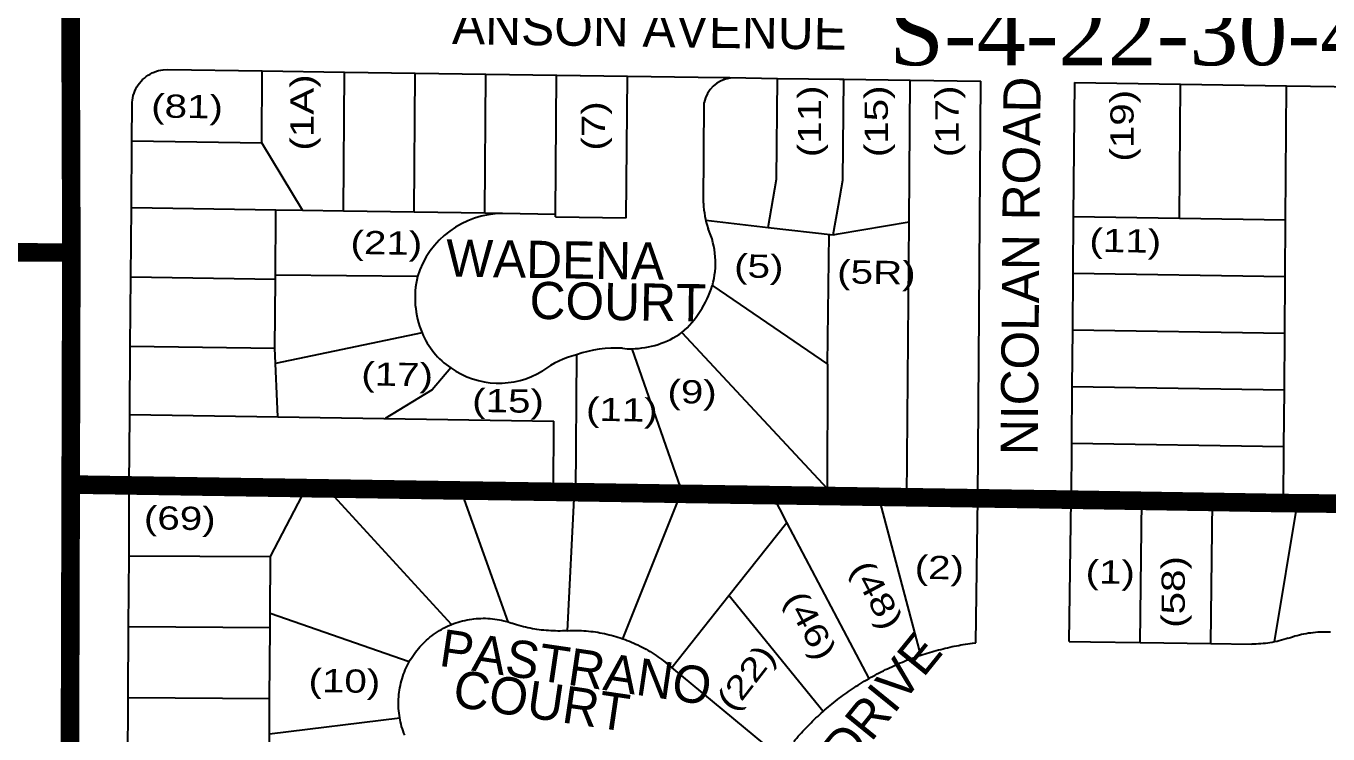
# Model space of a CAD drawing. Header units: millimetres. Extents: x 1745962 to 1749233, y 4525379 to 4529927.
# Drawn here: x 1746856.3 to 1747136.7, y 4528037.8 to 4528190.1 of the extents above; entities that cross this region are included whole.
import ezdxf
from ezdxf.enums import TextEntityAlignment as Align

# ---------------------------------------------------------------- set-up
doc = ezdxf.new("R2010")
doc.units = ezdxf.units.MM
doc.header["$LTSCALE"] = 10
doc.header["$MEASUREMENT"] = 0
for name, color, linetype in [('AROLL_ADDRESS', 44, 'Continuous'), ('AROLL_LOTS', 8, 'Continuous'), ('AROLL_ROADS', 7, 'Continuous'), ('ZONING_STANDARDS', 140, 'Continuous'), ('ZONING_ZONES', 140, 'Continuous')]:
    doc.layers.add(name, color=color, linetype=linetype)
doc.styles.add('DUTCH', font='dutcheb.ttf')
doc.styles.add('Univers Condensed', font='UNVR57W.TTF')
doc.styles.add('Univers Light Condensed', font='unvr47a.ttf')

msp = doc.modelspace()

# ---------------------------------------------------------------- linework, layer by layer
at = {"layer": 'AROLL_LOTS'}
for p, q in [((1746886.85, 4528180.75), (1746907.19, 4528180.47)), ((1746907.09, 4528164.95), (1746907.19, 4528180.47)), ((1746907.19, 4528180.47), (1746924.89, 4528180.21)), ((1746924.7, 4528150.35), (1746924.89, 4528180.21)), ((1746924.89, 4528180.21), (1746940.13, 4528179.99)), ((1746939.92, 4528150.13), (1746940.13, 4528179.99)), ((1746940.13, 4528179.99), (1746955.36, 4528179.76)), ((1746955.14, 4528149.89), (1746955.36, 4528179.76)), ((1746955.36, 4528179.76), (1746970.6, 4528179.54)), ((1746970.37, 4528149.66), (1746970.6, 4528179.54)), ((1746970.6, 4528179.54), (1746985.84, 4528179.33)), ((1746970.63, 4528179.55), (1746985.84, 4528179.33)), ((1746985.6, 4528148.85), (1746985.84, 4528179.33)), ((1746985.84, 4528179.33), (1747001.07, 4528179.1)), ((1747001.07, 4528179.1), (1747006.5, 4528179.03)), ((1747007.87, 4528179.01), (1747018.15, 4528178.85)), ((1747017.98, 4528157.17), (1747018.15, 4528178.85)), ((1747018.15, 4528178.85), (1747031.53, 4528178.67)), ((1747031.53, 4528178.67), (1747032.46, 4528178.65)), ((1747032.28, 4528156.96), (1747032.46, 4528178.65)), ((1747032.46, 4528178.65), (1747046.76, 4528178.44)), ((1747046.52, 4528147.97), (1747046.76, 4528178.44)), ((1747046.76, 4528178.44), (1747061.99, 4528178.22)), ((1747061.29, 4528088.49), (1747061.99, 4528178.22)), ((1747082.11, 4528177.94), (1747081.88, 4528149.15)), ((1747082.11, 4528177.94), (1747104.96, 4528177.6)), ((1747104.75, 4528148.78), (1747104.96, 4528177.6)), ((1747104.96, 4528177.6), (1747127.82, 4528177.27)), ((1747127.61, 4528148.41), (1747127.82, 4528177.27)), ((1747127.82, 4528177.27), (1747150.71, 4528176.94)), ((1746879.09, 4528165.38), (1746879.14, 4528173.2)), ((1747002.22, 4528151.98), (1747002.41, 4528173.66)), ((1746879, 4528151.06), (1746879.09, 4528165.38)), ((1746879.09, 4528165.38), (1746907.09, 4528164.95)), ((1746915.86, 4528150.49), (1746907.09, 4528164.95)), ((1747016.13, 4528146.79), (1747017.98, 4528157.17)), ((1747031.32, 4528151.54), (1747032.28, 4528156.96)), ((1746878.88, 4528136.14), (1746879, 4528151.06)), ((1746879, 4528151.06), (1746910.13, 4528150.58)), ((1746910.02, 4528135.66), (1746910.13, 4528150.58)), ((1746910.13, 4528150.58), (1746915.86, 4528150.49)), ((1746915.86, 4528150.49), (1746924.7, 4528150.35)), ((1746924.7, 4528150.35), (1746939.92, 4528150.13)), ((1746939.92, 4528150.13), (1746955.14, 4528149.89)), ((1746955.14, 4528149.89), (1746970.37, 4528149.66)), ((1746970.36, 4528149.07), (1746970.37, 4528149.66)), ((1747030.19, 4528145.21), (1747031.32, 4528151.54)), ((1746970.36, 4528149.07), (1746985.6, 4528148.85)), ((1747002.73, 4528148.31), (1747016.13, 4528146.79)), ((1747031.27, 4528145.39), (1747046.52, 4528147.97)), ((1747046.05, 4528088.72), (1747046.52, 4528147.97)), ((1747081.88, 4528149.15), (1747081.78, 4528136.95)), ((1747081.88, 4528149.15), (1747104.75, 4528148.78)), ((1747104.75, 4528148.78), (1747127.61, 4528148.41)), ((1747127.52, 4528136.22), (1747127.61, 4528148.41)), ((1747016.13, 4528146.79), (1747030.19, 4528145.21)), ((1747028.96, 4528117.33), (1747029.33, 4528145.31)), ((1747030.19, 4528145.21), (1747031.27, 4528145.39)), ((1746878.76, 4528121.24), (1746878.88, 4528136.14)), ((1746878.88, 4528136.14), (1746910.02, 4528135.66)), ((1746909.91, 4528120.76), (1746910.02, 4528135.66)), ((1746940.64, 4528136.21), (1746910.03, 4528136.51)), ((1747081.78, 4528136.95), (1747081.69, 4528124.76)), ((1747081.78, 4528136.95), (1747127.52, 4528136.22)), ((1747127.43, 4528124.04), (1747127.52, 4528136.22)), ((1747004.26, 4528134.22), (1747028.96, 4528117.33)), ((1747081.69, 4528124.76), (1747081.59, 4528112.57)), ((1747081.69, 4528124.76), (1747127.43, 4528124.04)), ((1746941.64, 4528124.08), (1746910.05, 4528117.53)), ((1746997.57, 4528124.15), (1747028.89, 4528090.6)), ((1747127.34, 4528111.85), (1747127.43, 4528124.04)), ((1746878.64, 4528106.5), (1746878.76, 4528121.24)), ((1746878.76, 4528121.24), (1746909.91, 4528120.76)), ((1746910.54, 4528106.02), (1746909.91, 4528120.76)), ((1746974.88, 4528119.39), (1746974.65, 4528089.8)), ((1746986.8, 4528120.68), (1746997.69, 4528089.45)), ((1746947.8, 4528116.55), (1746943.78, 4528111.8)), ((1747028.96, 4528117.33), (1747028.89, 4528088.98)), ((1746943.78, 4528111.8), (1746933.65, 4528105.66)), ((1747081.59, 4528112.57), (1747081.49, 4528100.38)), ((1747081.59, 4528112.57), (1747127.34, 4528111.85)), ((1747127.25, 4528099.66), (1747127.34, 4528111.85)), ((1746878.52, 4528091.26), (1746878.64, 4528106.5)), ((1746878.64, 4528106.5), (1746910.54, 4528106.02)), ((1746910.54, 4528106.02), (1746970.02, 4528105.11)), ((1746969.9, 4528089.88), (1746970.02, 4528105.11)), ((1747081.49, 4528100.38), (1747081.4, 4528088.19)), ((1747081.49, 4528100.38), (1747127.25, 4528099.66)), ((1747127.17, 4528087.46), (1747127.25, 4528099.66)), ((1746878.51, 4528076.12), (1746878.52, 4528091.26)), ((1746916.62, 4528090.68), (1746878.52, 4528091.26)), ((1746908.98, 4528075.93), (1746916.62, 4528090.68)), ((1746921.11, 4528090.61), (1746916.62, 4528090.68)), ((1746950.07, 4528090.17), (1746921.11, 4528090.61)), ((1746947.96, 4528061.33), (1746921.11, 4528090.61)), ((1746969.9, 4528089.88), (1746950.07, 4528090.17)), ((1746960.13, 4528061.88), (1746950.07, 4528090.17)), ((1746974.46, 4528089.8), (1746969.9, 4528089.88)), ((1746972.96, 4528060), (1746974.46, 4528089.8)), ((1746997.32, 4528089.46), (1746974.46, 4528089.8)), ((1746984.88, 4528058.24), (1746997.32, 4528089.46)), ((1747000.37, 4528089.41), (1746997.32, 4528089.46)), ((1747000.37, 4528089.41), (1747017.14, 4528089.16)), ((1747017.14, 4528089.16), (1747030.82, 4528088.95)), ((1747020.21, 4528083.3), (1747017.14, 4528089.16)), ((1747030.82, 4528088.95), (1747040, 4528088.81)), ((1747040, 4528088.81), (1747046.05, 4528088.72)), ((1747049.01, 4528054.72), (1747040, 4528088.81)), ((1747046.05, 4528088.72), (1747061.29, 4528088.49)), ((1747060.89, 4528057.41), (1747061.29, 4528088.49)), ((1747081.02, 4528057.68), (1747081.4, 4528088.19)), ((1747081.4, 4528088.19), (1747096.64, 4528087.95)), ((1747096.27, 4528057.47), (1747096.64, 4528087.95)), ((1747096.64, 4528087.95), (1747111.87, 4528087.71)), ((1747111.51, 4528057.25), (1747111.87, 4528087.71)), ((1747111.87, 4528087.71), (1747127.17, 4528087.46)), ((1747125.24, 4528057.58), (1747130.14, 4528087.43)), ((1747127.17, 4528087.46), (1747130.14, 4528087.43)), ((1747130.14, 4528087.43), (1747150.09, 4528087.21)), ((1747007.68, 4528067.55), (1747020.21, 4528083.3)), ((1747037.89, 4528049.72), (1747020.21, 4528083.3)), ((1746878.41, 4528060.87), (1746878.51, 4528076.12)), ((1746878.51, 4528076.12), (1746908.98, 4528075.93)), ((1746908.91, 4528063.73), (1746908.98, 4528075.93)), ((1746995.38, 4528052.09), (1747007.68, 4528067.55)), ((1747027.99, 4528042.62), (1747007.68, 4528067.55)), ((1746908.88, 4528060.68), (1746908.91, 4528063.73)), ((1746938.84, 4528053.26), (1746908.91, 4528063.73)), ((1746878.32, 4528045.63), (1746878.41, 4528060.87)), ((1746878.41, 4528060.87), (1746908.88, 4528060.68)), ((1746908.79, 4528045.43), (1746908.88, 4528060.68)), ((1746960.13, 4528061.88), (1746960.86, 4528061.64)), ((1746972.96, 4528060), (1746972.36, 4528059.96)), ((1747081.02, 4528057.68), (1747085.6, 4528057.62)), ((1747085.6, 4528057.62), (1747096.27, 4528057.47)), ((1747096.27, 4528057.47), (1747111.51, 4528057.25)), ((1747111.51, 4528057.25), (1747120.34, 4528057.12)), ((1746995.38, 4528052.09), (1746994.2, 4528053.07)), ((1747015.42, 4528035.53), (1746995.38, 4528052.09)), ((1746878.22, 4528030.38), (1746878.32, 4528045.63)), ((1746878.32, 4528045.63), (1746908.79, 4528045.43)), ((1746908.74, 4528037.81), (1746908.79, 4528045.43)), ((1746908.74, 4528037.81), (1746936.8, 4528041.26)), ((1746908.69, 4528030.18), (1746908.74, 4528037.81))]:
    msp.add_line(p, q, dxfattribs=at)
for points in [[(1746879.14, 4528173.2), (1746879.16, 4528173.7), (1746879.22, 4528174.19), (1746879.3, 4528174.69), (1746879.42, 4528175.18), (1746879.57, 4528175.65), (1746879.76, 4528176.12), (1746879.96, 4528176.57), (1746880.2, 4528177.01), (1746880.47, 4528177.44), (1746880.76, 4528177.84), (1746881.09, 4528178.22), (1746881.43, 4528178.58), (1746881.8, 4528178.92), (1746882.19, 4528179.23), (1746882.6, 4528179.52), (1746883.03, 4528179.77), (1746883.47, 4528180.01), (1746883.93, 4528180.21), (1746884.4, 4528180.38), (1746884.87, 4528180.52), (1746885.37, 4528180.63), (1746885.86, 4528180.71), (1746886.85, 4528180.75)], [(1747006.5, 4528179.03), (1747006.98, 4528179.02), (1747007.87, 4528179.01)], [(1746938.84, 4528053.26), (1746939.08, 4528053.7), (1746939.35, 4528054.12), (1746939.62, 4528054.55), (1746939.9, 4528054.95), (1746940.2, 4528055.36), (1746940.5, 4528055.75), (1746940.83, 4528056.14), (1746941.15, 4528056.52), (1746941.49, 4528056.89), (1746941.83, 4528057.26), (1746942.19, 4528057.6), (1746942.56, 4528057.94), (1746942.93, 4528058.27), (1746943.31, 4528058.6), (1746943.7, 4528058.9), (1746944.11, 4528059.2), (1746944.51, 4528059.49), (1746944.93, 4528059.76), (1746945.36, 4528060.02), (1746945.78, 4528060.28), (1746946.23, 4528060.52), (1746946.67, 4528060.75), (1746947.12, 4528060.96), (1746947.96, 4528061.33)], [(1746947.96, 4528061.33), (1746948.43, 4528061.51), (1746948.9, 4528061.68), (1746949.38, 4528061.83), (1746949.85, 4528061.98), (1746950.34, 4528062.11), (1746950.83, 4528062.22), (1746951.31, 4528062.32), (1746951.81, 4528062.42), (1746952.3, 4528062.48), (1746952.79, 4528062.55), (1746953.29, 4528062.6), (1746953.8, 4528062.64), (1746954.29, 4528062.65), (1746954.79, 4528062.67), (1746955.29, 4528062.66), (1746955.79, 4528062.64), (1746956.29, 4528062.61), (1746956.79, 4528062.56), (1746957.28, 4528062.5), (1746957.78, 4528062.43), (1746958.27, 4528062.34), (1746958.76, 4528062.24), (1746959.25, 4528062.12), (1746960.13, 4528061.88)], [(1746972.36, 4528059.96), (1746971.85, 4528059.94), (1746971.35, 4528059.93), (1746970.85, 4528059.93), (1746970.35, 4528059.94), (1746969.85, 4528059.95), (1746969.36, 4528059.98), (1746968.85, 4528060.01), (1746968.36, 4528060.03), (1746967.86, 4528060.08), (1746967.37, 4528060.14), (1746966.86, 4528060.21), (1746966.37, 4528060.27), (1746965.88, 4528060.35), (1746965.38, 4528060.43), (1746964.89, 4528060.53), (1746964.41, 4528060.63), (1746963.92, 4528060.74), (1746963.43, 4528060.86), (1746962.95, 4528060.99), (1746962.47, 4528061.13), (1746961.99, 4528061.27), (1746961.51, 4528061.42), (1746960.86, 4528061.64)], [(1746972.96, 4528060), (1746973.46, 4528060.02), (1746973.96, 4528060.03), (1746974.47, 4528060.04), (1746974.96, 4528060.04), (1746975.46, 4528060.03), (1746975.96, 4528060.01), (1746976.46, 4528059.98), (1746976.96, 4528059.95), (1746977.46, 4528059.9), (1746977.95, 4528059.85), (1746978.45, 4528059.79), (1746978.94, 4528059.72), (1746979.44, 4528059.65), (1746979.93, 4528059.56), (1746980.42, 4528059.47), (1746980.92, 4528059.37), (1746981.41, 4528059.26), (1746981.88, 4528059.14), (1746982.37, 4528059.02), (1746982.85, 4528058.89), (1746983.33, 4528058.76), (1746983.81, 4528058.61), (1746984.28, 4528058.45), (1746984.88, 4528058.24)], [(1746984.88, 4528058.24), (1746985.35, 4528058.08), (1746985.82, 4528057.9), (1746986.28, 4528057.73), (1746986.74, 4528057.53), (1746987.2, 4528057.33), (1746987.66, 4528057.13), (1746988.11, 4528056.92), (1746988.57, 4528056.7), (1746989.01, 4528056.47), (1746989.45, 4528056.24), (1746989.89, 4528056), (1746990.32, 4528055.75), (1746990.76, 4528055.5), (1746991.18, 4528055.23), (1746991.6, 4528054.96), (1746992.02, 4528054.69), (1746992.43, 4528054.4), (1746992.83, 4528054.12), (1746993.25, 4528053.82), (1746993.64, 4528053.52), (1746994.2, 4528053.07)], [(1747057.2, 4528056.84), (1747057.68, 4528056.92), (1747058.18, 4528057.01), (1747058.68, 4528057.09), (1747059.17, 4528057.16), (1747059.67, 4528057.24), (1747060.16, 4528057.31), (1747060.89, 4528057.41)], [(1747125.24, 4528057.58), (1747124.74, 4528057.49), (1747124.25, 4528057.4), (1747123.76, 4528057.33), (1747123.25, 4528057.27), (1747122.76, 4528057.21), (1747122.26, 4528057.18), (1747121.76, 4528057.14), (1747121.26, 4528057.13), (1747120.34, 4528057.12)], [(1747128.18, 4528058.39), (1747127.7, 4528058.23), (1747127.23, 4528058.08), (1747126.74, 4528057.94), (1747126.26, 4528057.82), (1747125.78, 4528057.7), (1747125.24, 4528057.58)], [(1747128.18, 4528058.39), (1747128.65, 4528058.55), (1747129.13, 4528058.71), (1747129.6, 4528058.86), (1747130.08, 4528058.99), (1747130.57, 4528059.12), (1747131.06, 4528059.23), (1747131.54, 4528059.33), (1747132.04, 4528059.42), (1747132.53, 4528059.51), (1747133.02, 4528059.57), (1747133.52, 4528059.64), (1747134.02, 4528059.68), (1747134.52, 4528059.73), (1747135.02, 4528059.75), (1747135.52, 4528059.76), (1747136.01, 4528059.78), (1747136.51, 4528059.77), (1747137.29, 4528059.74)], [(1747037.89, 4528049.72), (1747038.33, 4528049.97), (1747038.76, 4528050.21), (1747039.2, 4528050.45), (1747039.64, 4528050.69), (1747040.08, 4528050.92), (1747040.53, 4528051.15), (1747040.98, 4528051.38), (1747041.43, 4528051.61), (1747041.87, 4528051.82), (1747042.32, 4528052.04), (1747042.78, 4528052.25), (1747043.23, 4528052.46), (1747043.69, 4528052.66), (1747044.15, 4528052.86), (1747044.61, 4528053.06), (1747045.07, 4528053.25), (1747045.53, 4528053.44), (1747045.99, 4528053.62), (1747046.46, 4528053.8), (1747046.93, 4528053.98), (1747047.4, 4528054.16), (1747047.86, 4528054.33), (1747048.34, 4528054.5), (1747049.01, 4528054.72)], [(1747049.01, 4528054.72), (1747049.49, 4528054.87), (1747049.96, 4528055.03), (1747050.44, 4528055.17), (1747050.91, 4528055.32), (1747051.4, 4528055.46), (1747051.88, 4528055.6), (1747052.36, 4528055.73), (1747052.84, 4528055.86), (1747053.33, 4528055.98), (1747053.82, 4528056.1), (1747054.3, 4528056.23), (1747054.79, 4528056.34), (1747055.27, 4528056.45), (1747055.77, 4528056.56), (1747056.25, 4528056.66), (1747057.2, 4528056.84)], [(1746936.8, 4528041.26), (1746936.72, 4528041.75), (1746936.66, 4528042.24), (1746936.6, 4528042.74), (1746936.57, 4528043.25), (1746936.55, 4528043.74), (1746936.53, 4528044.24), (1746936.54, 4528044.74), (1746936.55, 4528045.24), (1746936.58, 4528045.74), (1746936.63, 4528046.24), (1746936.69, 4528046.74), (1746936.76, 4528047.23), (1746936.84, 4528047.73), (1746936.94, 4528048.21), (1746937.05, 4528048.7), (1746937.18, 4528049.18), (1746937.32, 4528049.66), (1746937.46, 4528050.14), (1746937.63, 4528050.61), (1746937.81, 4528051.08), (1746937.99, 4528051.55), (1746938.2, 4528052.01), (1746938.41, 4528052.45), (1746938.84, 4528053.26)], [(1747027.99, 4528042.62), (1747028.37, 4528042.94), (1747028.74, 4528043.27), (1747029.13, 4528043.59), (1747029.51, 4528043.91), (1747029.9, 4528044.22), (1747030.29, 4528044.54), (1747030.68, 4528044.85), (1747031.08, 4528045.16), (1747031.48, 4528045.46), (1747031.87, 4528045.76), (1747032.27, 4528046.06), (1747032.67, 4528046.36), (1747033.08, 4528046.65), (1747033.49, 4528046.93), (1747033.91, 4528047.22), (1747034.32, 4528047.5), (1747034.74, 4528047.77), (1747035.15, 4528048.05), (1747035.58, 4528048.31), (1747035.99, 4528048.58), (1747036.42, 4528048.85), (1747036.85, 4528049.11), (1747037.27, 4528049.37), (1747037.89, 4528049.72)], [(1746937.87, 4528037.5), (1746937.69, 4528037.96), (1746937.53, 4528038.43), (1746937.37, 4528038.91), (1746937.22, 4528039.39), (1746937.09, 4528039.88), (1746936.98, 4528040.36), (1746936.8, 4528041.26)], [(1747021.67, 4528036.13), (1747021.99, 4528036.51), (1747022.31, 4528036.89), (1747022.64, 4528037.27), (1747022.97, 4528037.64), (1747023.31, 4528038.02), (1747023.65, 4528038.38), (1747023.99, 4528038.75), (1747024.34, 4528039.11), (1747024.68, 4528039.47), (1747025.04, 4528039.83), (1747025.39, 4528040.18), (1747025.74, 4528040.53), (1747026.1, 4528040.88), (1747026.46, 4528041.22), (1747026.83, 4528041.56), (1747027.2, 4528041.9), (1747027.57, 4528042.23), (1747027.99, 4528042.62)]]:
    msp.add_lwpolyline(points, dxfattribs=at)
for centre, radius, start, end in [((1747008.78, 4528172.45), 6.49, 96.8616, 169.2419), ((1746959.05, 4528130.51), 19.27, 90.35, 162.8031), ((1747022.05, 4528152.85), 19.85, 182.5315, 198.6287), ((1746986.77, 4528139.14), 18.05, 344.2112, 24.1196), ((1746959.42, 4528131.66), 19.32, 166.3587, 203.0791), ((1746982.99, 4528140.83), 22.15, 311.1454, 342.6463), ((1746957.07, 4528130.42), 16.68, 202.3409, 236.232), ((1746986.54, 4528139.89), 19.21, 270.7697, 305.0238), ((1746980.39, 4528098.4), 21.7, 104.7085, 126.1957), ((1746983.35, 4528094.8), 26.01, 86.8172, 109.0051), ((1746986.31, 4528132.42), 11.75, 262.5878, 272.4086), ((1746958.18, 4528131.31), 18.04, 234.8796, 301.3935)]:
    msp.add_arc(centre, radius, start, end, dxfattribs=at)
at = {"layer": 'ZONING_ZONES'}
msp.add_lwpolyline([(1746865.04, 4527779.96, 4, 4, 0), (1746866.08, 4528141.37, 4, 4, 0), (1746865.24, 4528384.92, 4, 4, 0), (1746865.98, 4528516.89, 0, 0, 0)], format="xyseb", dxfattribs=at)
at = {"layer": 'ZONING_ZONES', "const_width": 4}
for points in [[(1746651.15, 4528141.98), (1746866.08, 4528141.37)], [(1747280.53, 4528085.12), (1747218.7, 4528086.2), (1747195.83, 4528086.65), (1747172.97, 4528086.97), (1747150.09, 4528087.21), (1747127.17, 4528087.46), (1747081.4, 4528088.19), (1747061.29, 4528088.49), (1747046.05, 4528088.72), (1747017.14, 4528089.16), (1747000.37, 4528089.41), (1746969.9, 4528089.88), (1746950.07, 4528090.17), (1746921.11, 4528090.61), (1746865.93, 4528091.45)]]:
    msp.add_lwpolyline(points, dxfattribs=at)

# ---------------------------------------------------------------- texts
at = {"layer": 'AROLL_ADDRESS', "style": 'Univers Light Condensed', "width": 1.3}
for s, rotation, p in [('(1A)', 90, (1746918.26, 4528163.3)), ('(81)', 359.13, (1746883.24, 4528170.45)), ('(11)', 90, (1747027.57, 4528161.88)), ('(15)', 90, (1747041.94, 4528161.88)), ('(17)', 90, (1747057.16, 4528161.88)), ('(19)', 90, (1747094.87, 4528160.93)), ('(7)', 90, (1746981.02, 4528163.3)), ('(21)', 359.09, (1746926.17, 4528141.09)), ('(11)', 359.09, (1747085.32, 4528141.55)), ('(5)', 359.09, (1747008.8, 4528136.02)), ('(5R)', 359.09, (1747030.99, 4528134.76)), ('(17)', 359.09, (1746928.49, 4528112.79)), ('(9)', 359.09, (1746994.43, 4528108.99)), ('(15)', 359.09, (1746952.37, 4528107.09)), ('(11)', 359.09, (1746976.89, 4528105.19)), ('(69)', 359.13, (1746881.67, 4528081.83)), ('(48)', 297.76, (1747033.84, 4528073.43)), ('(2)', 359.09, (1747047.69, 4528071.18)), ('(1)', 359.09, (1747084.5, 4528070.21)), ('(58)', 90, (1747105.9, 4528060.6)), ('(46)', 297.76, (1747019.55, 4528066.86)), ('(22)', 52.2346, (1747008.61, 4528042.27)), ('(10)', 359.13, (1746917.13, 4528046.81))]:
    msp.add_text(s, height=5, rotation=rotation, dxfattribs=at).set_placement(p)
at = {"layer": 'AROLL_ROADS', "style": 'Univers Condensed'}
for s, rotation, p in [('ANSON AVENUE', 359.15, (1746948.04, 4528186.26)), ('NICOLAN ROAD', 89.55, (1747074.22, 4528097.75)), ('WADENA', 359.15, (1746946.77, 4528136.2)), ('COURT', 359.15, (1746964.73, 4528127.11)), ('PASTRANO', 351.65, (1746945.07, 4528052.47)), ('WILLAMERE DRIVE', 50.95, (1746991.9, 4527978.64)), ('COURT', 351.65, (1746947.97, 4528043.74))]:
    msp.add_text(s, height=8, rotation=rotation, dxfattribs=at).set_placement(p)
at = {"layer": 'ZONING_STANDARDS', "style": 'DUTCH'}
msp.add_text('S-4-22-30-44-50-64', height=14, dxfattribs=at).set_placement((1747127.43, 4528188.69), align=Align.MIDDLE_CENTER)

doc.saveas('drawing.dxf')
